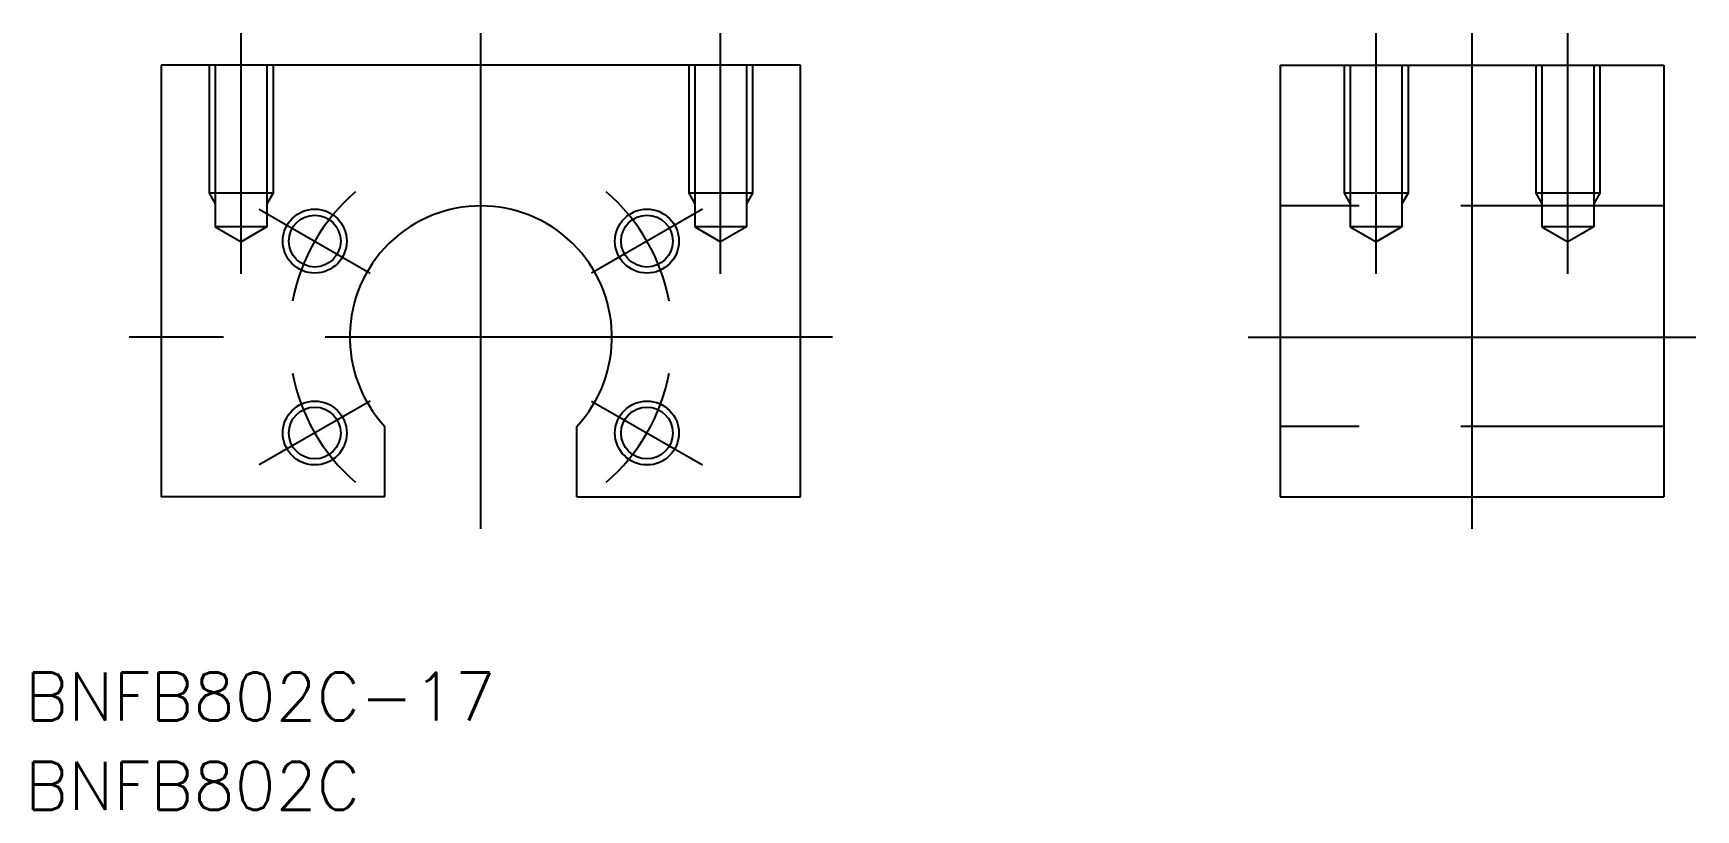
# Model space of a CAD drawing. Extents: x -28 to 76, y -30 to 19.
import ezdxf

# ---------------------------------------------------------------- set-up
doc = ezdxf.new("R2010")
doc.units = 0
doc.linetypes.add('CENTER', pattern=[50.8, 31.75, -6.35, 6.35, -6.35])
doc.linetypes.add('DASHED', pattern=[19.05, 12.7, -6.35])
doc.layers.get('0').update_dxf_attribs({"linetype": 'CONTINUOUS'})
doc.layers.add('CENTER', color=1, linetype='CENTER')
doc.styles.get("Standard").update_dxf_attribs({"font": 'txt.shx', "height": 3, "bigfont": 'bigfont.shx'})

# ---------------------------------------------------------------- blocks, each defined once
blk = doc.blocks.new('*U2')
at = {"color": 7, "linetype": 'CONTINUOUS'}
blk.add_text('BNFB802C-17', height=3, dxfattribs=at).set_placement((-28.52, -23.98))
blk = doc.blocks.new('*U3')
at = {"color": 7, "linetype": 'CONTINUOUS'}
blk.add_text('BNFB802C', height=3, dxfattribs=at).set_placement((-28.52, -29.56))

msp = doc.modelspace()

# ---------------------------------------------------------------- linework, layer by layer
at = {"color": 7, "linetype": 'CONTINUOUS'}
for p, q in [((20, 17), (-20, 17)), ((-20, 17), (-20, -10)), ((20, -10), (20, 17)), ((50, 17), (50, -10)), ((50, 17), (74, 17)), ((74, 17), (74, -10)), ((-6, -10), (-6, -5.59)), ((6, -10), (6, -5.59)), ((-6, -10), (-20, -10)), ((6, -10), (20, -10)), ((50, -10), (74, -10))]:
    msp.add_line(p, q, dxfattribs=at)
at = {"color": 3, "linetype": 'DASHED'}
for p, q in [((-17, 17), (-17, 9)), ((-16.62, 17), (-16.62, 6.9)), ((-13.38, 17), (-13.38, 6.9)), ((-13, 17), (-13, 9)), ((13, 17), (13, 9)), ((13.38, 17), (13.38, 6.9)), ((16.62, 17), (16.62, 6.9)), ((17, 17), (17, 9)), ((54, 17), (54, 9)), ((54.38, 17), (54.38, 6.9)), ((57.62, 17), (57.62, 6.9)), ((58, 17), (58, 9)), ((66, 17), (66, 9)), ((66.38, 17), (66.38, 6.9)), ((69.62, 17), (69.62, 6.9)), ((70, 17), (70, 9)), ((-13, 9), (-17, 9)), ((-17, 9), (-16.62, 8.34)), ((-13, 9), (-13.38, 8.34)), ((13, 9), (13.38, 8.34)), ((17, 9), (13, 9)), ((17, 9), (16.62, 8.34)), ((54, 9), (54.38, 8.34)), ((58, 9), (54, 9)), ((58, 9), (57.62, 8.34)), ((66, 9), (66.38, 8.34)), ((70, 9), (66, 9)), ((70, 9), (69.62, 8.34)), ((74, 8.2), (50, 8.2)), ((-13.38, 6.9), (-16.62, 6.9)), ((-16.62, 6.9), (-15, 5.96)), ((-13.38, 6.9), (-15, 5.96)), ((13.38, 6.9), (15, 5.96)), ((16.62, 6.9), (13.38, 6.9)), ((16.62, 6.9), (15, 5.96)), ((54.38, 6.9), (56, 5.96)), ((57.62, 6.9), (54.38, 6.9)), ((57.62, 6.9), (56, 5.96)), ((66.38, 6.9), (68, 5.96)), ((69.62, 6.9), (66.38, 6.9)), ((69.62, 6.9), (68, 5.96)), ((74, -5.59), (50, -5.59))]:
    msp.add_line(p, q, dxfattribs=at)
at = {"color": 3, "linetype": 'CONTINUOUS'}
for centre in [(-10.39, 6), (10.39, 6), (-10.39, -6), (10.39, -6)]:
    msp.add_circle(centre, 2, dxfattribs=at)
at = {"color": 7, "linetype": 'CONTINUOUS'}
for centre in [(-10.39, 6), (10.39, 6), (-10.39, -6), (10.39, -6)]:
    msp.add_circle(centre, 1.62, dxfattribs=at)
msp.add_arc((0, 0), 8.2, 317.0297, 222.9703, dxfattribs=at)
at = {"layer": 'CENTER', "color": 1, "linetype": 'CENTER'}
for p, q in [((-15, 3.96), (-15, 19)), ((0, -12), (0, 19)), ((15, 3.96), (15, 19)), ((56, 3.96), (56, 19)), ((62, 19), (62, -12)), ((68, 3.96), (68, 19)), ((-13.86, 8), (-6.93, 4)), ((13.86, 8), (6.93, 4)), ((22, 0), (-22, 0)), ((48, 0), (76, 0)), ((-6.93, -4), (-13.86, -8)), ((6.93, -4), (13.86, -8))]:
    msp.add_line(p, q, dxfattribs=at)
for start, end in [(130.8119, 169.1881), (10.8119, 49.1881), (190.8119, 229.1881), (310.8119, 349.1881)]:
    msp.add_arc((0, 0), 12, start, end, dxfattribs=at)

# ---------------------------------------------------------------- block references
at = {"color": 7, "linetype": 'CONTINUOUS'}
for name in ['*U2', '*U3']:
    msp.add_blockref(name, (0, 0), dxfattribs=at)

doc.saveas('drawing.dxf')
